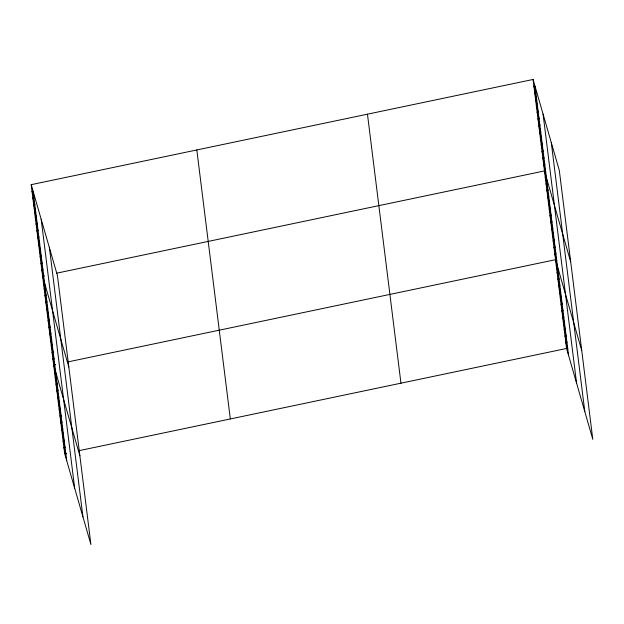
<?xml version="1.0" encoding="UTF-8"?>
<svg xmlns="http://www.w3.org/2000/svg" width="624" height="624" viewBox="0 0 624 624"><rect width="100%" height="100%" fill="white"/><g stroke="black" fill="none" stroke-linecap="round" stroke-linejoin="round"><path stroke-width="0.94" d="M31.2 184.665L57.424 275.535L90.925 544.534L64.701 453.671L31.2 184.665L533.075 79.466L559.299 170.329L592.8 439.335L566.576 348.465L533.075 79.466M44.429 275.746L42.588 276.128L68.819 366.99M56.394 273.234L544.463 170.929L570.687 261.791M55.489 364.517L53.648 364.9L79.872 455.762M67.447 362.006L555.516 259.693L581.747 350.563M64.701 453.671L66.542 453.289M78.499 450.778L566.576 348.465M533.887 85.995L535.876 92.882M534.698 92.531L536.687 99.419M535.509 99.06L537.498 105.947M536.328 105.596L538.317 112.484M537.139 112.133L539.128 119.012M537.95 118.661L539.939 125.549M538.769 125.198L540.758 132.085M539.581 131.726L541.57 138.614M540.392 138.263L542.381 145.15M541.211 144.791L543.2 151.679M542.022 151.328L544.011 158.215M542.833 157.856L544.822 164.744M543.652 164.393L545.633 171.28M545.251 177.263L547.24 184.15M546.039 183.604L548.028 190.492M546.835 189.946L548.816 196.833M547.622 196.287L549.611 203.174M548.41 202.628L550.399 209.516M549.198 208.97L551.187 215.857M549.994 215.311L551.975 222.199M550.781 221.653L552.77 228.54M551.569 227.994L553.558 234.881M552.357 234.335L554.346 241.223M553.153 240.677L555.134 247.564M553.94 247.018L555.929 253.906M554.728 253.36L556.717 260.247M556.312 266.035L558.293 272.922M557.099 272.376L559.088 279.263M557.887 278.717L559.876 285.605M558.675 285.059L560.664 291.946M559.463 291.4L561.452 298.288M560.258 297.742L562.247 304.629M561.046 304.083L563.035 310.97M561.834 310.424L563.823 317.312M562.622 316.766L564.611 323.653M563.417 323.107L565.406 329.995M564.205 329.449L566.194 336.336M564.993 335.79L566.982 342.677M565.781 342.124L567.77 349.011M32.011 191.201L34 198.089M32.83 197.738L34.811 204.625M33.641 204.266L35.63 211.154M34.453 210.803L36.442 217.69M35.272 217.331L37.253 224.219M36.083 223.868L38.072 230.755M36.894 230.396L38.883 237.284M37.705 236.933L39.694 243.82M38.524 243.461L40.513 250.349M39.335 249.998L41.324 256.885M40.147 256.534L42.136 263.422M40.966 263.063L42.955 269.95M41.777 269.599L43.766 276.487M43.384 282.469L45.365 289.357M44.171 288.811L46.16 295.698M44.959 295.152L46.948 302.039M45.747 301.493L47.736 308.381M46.543 307.835L48.524 314.722M47.33 314.176L49.319 321.064M48.118 320.518L50.107 327.405M48.906 326.859L50.895 333.746M49.694 333.2L51.683 340.088M50.489 339.534L52.478 346.421M51.277 345.875L53.266 352.763M52.065 352.217L54.054 359.104M52.853 358.558L54.842 365.446M54.436 371.241L56.425 378.128M55.224 377.582L57.213 384.47M56.012 383.924L58.001 390.811M56.807 390.265L58.796 397.153M57.595 396.607L59.584 403.494M58.383 402.948L60.372 409.835M59.171 409.289L61.16 416.177M59.966 415.631L61.948 422.518M60.754 421.964L62.743 428.852M61.542 428.306L63.531 435.193M62.33 434.647L64.319 441.535M63.125 440.989L65.107 447.876M63.913 447.33L65.902 454.217M551.296 142.615L584.805 411.622M543.059 114.067L576.56 383.066M535.057 86.354L568.558 355.352M367.458 114.184L400.959 383.183M196.817 149.947L230.318 418.954M49.429 247.822L82.93 516.82M41.184 219.266L74.685 488.272M33.189 191.552L66.69 460.559"/></g></svg>
